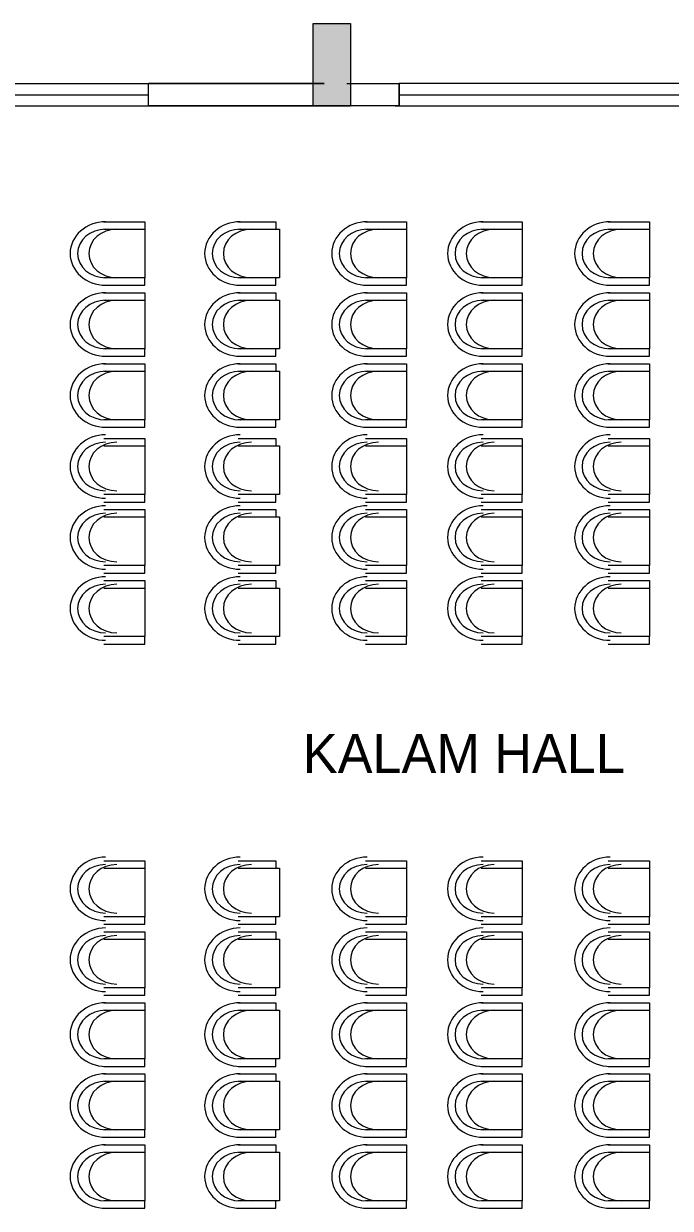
# Model space of a CAD drawing. Header units: inches. Extents: x 1969 to 240164, y 1364 to 46451.
# Drawn here: x 22045 to 22635, y 20640 to 21720 of the extents above; entities that cross this region are included whole.
import ezdxf

# ---------------------------------------------------------------- set-up
doc = ezdxf.new("R2010")
doc.units = ezdxf.units.IN
doc.header["$MEASUREMENT"] = 0
doc.layers.add('PDF_0', color=7, linetype='Continuous')
doc.layers.add('PDF_TEXT', color=7, linetype='Continuous')
doc.styles.add('PDF Century Gothic', font='GOTHIC.TTF')

msp = doc.modelspace()

# ---------------------------------------------------------------- linework, layer by layer
at = {"layer": 'PDF_0', "lineweight": 0}
for points in [[(22343, 21645.4), (22308.9, 21645.4), (22308.9, 21720.4), (22343, 21720.4)], [(22319.1, 21665.8), (22158.9, 21665.8)], [(22387.3, 21665.8), (22387.3, 21645.4)], [(22308.9, 21645.4), (22158.9, 21645.4)], [(22308.9, 21645.4), (22158.9, 21645.4)]]:
    msp.add_lwpolyline(points, close=True, dxfattribs=at)
for points in [[(21858.9, 21665.8), (22158.9, 21665.8)], [(22158.9, 21645.4), (22158.9, 21665.8)], [(22158.9, 21645.4), (22158.9, 21665.8)], [(22158.9, 21645.4), (22158.9, 21665.8)], [(22339.6, 21665.8), (22387.3, 21665.8), (22387.3, 21645.4), (22687.3, 21645.4), (22738.4, 21645.4), (22687.3, 21645.4), (22738.4, 21645.4), (22687.3, 21645.4), (22687.3, 21665.8), (22687.3, 21645.4), (22687.3, 21665.8), (22387.3, 21665.8), (22387.3, 21645.4), (22383.9, 21645.4), (22387.3, 21645.4), (22383.9, 21645.4), (22339.6, 21645.4)], [(21858.9, 21655.6), (22158.9, 21655.6)], [(22387.3, 21655.6), (22687.3, 21655.6)], [(21858.9, 21645.4), (22158.9, 21645.4)], [(22158.9, 21645.4), (22308.9, 21645.4)], [(22158.9, 21645.4), (22308.9, 21645.4)], [(22158.9, 21645.4), (22343, 21645.4)], [(22118, 21539.7), (22155.5, 21539.7), (22155.5, 21532.9)], [(22240.7, 21539.7), (22274.8, 21539.7), (22274.8, 21532.9)], [(22356.6, 21539.7), (22394.1, 21539.7), (22394.1, 21532.9)], [(22462.3, 21539.7), (22499.8, 21539.7), (22499.8, 21532.9)], [(22578.2, 21539.7), (22615.7, 21539.7), (22615.7, 21532.9)], [(22118, 21532.9), (22155.5, 21532.9), (22155.5, 21488.6), (22118, 21488.6)], [(22240.7, 21532.9), (22278.2, 21532.9), (22278.2, 21488.6), (22240.7, 21488.6)], [(22356.6, 21532.9), (22394.1, 21532.9), (22394.1, 21488.6), (22356.6, 21488.6)], [(22462.3, 21532.9), (22499.8, 21532.9), (22499.8, 21488.6), (22462.3, 21488.6)], [(22578.2, 21532.9), (22615.7, 21532.9), (22615.7, 21488.6), (22578.2, 21488.6)], [(22118, 21481.8), (22155.5, 21481.8), (22155.5, 21488.6)], [(22240.7, 21481.8), (22274.8, 21481.8), (22274.8, 21488.6)], [(22356.6, 21481.8), (22394.1, 21481.8), (22394.1, 21488.6)], [(22462.3, 21481.8), (22499.8, 21481.8), (22499.8, 21488.6)], [(22578.2, 21481.8), (22615.7, 21481.8), (22615.7, 21488.6)], [(22118, 21474.9), (22155.5, 21474.9), (22155.5, 21468.1)], [(22240.7, 21474.9), (22274.8, 21474.9), (22274.8, 21468.1)], [(22356.6, 21474.9), (22394.1, 21474.9), (22394.1, 21468.1)], [(22462.3, 21474.9), (22499.8, 21474.9), (22499.8, 21468.1)], [(22578.2, 21474.9), (22615.7, 21474.9), (22615.7, 21468.1)], [(22118, 21468.1), (22155.5, 21468.1), (22155.5, 21423.8), (22118, 21423.8)], [(22240.7, 21468.1), (22278.2, 21468.1), (22278.2, 21423.8), (22240.7, 21423.8)], [(22356.6, 21468.1), (22394.1, 21468.1), (22394.1, 21423.8), (22356.6, 21423.8)], [(22462.3, 21468.1), (22499.8, 21468.1), (22499.8, 21423.8), (22462.3, 21423.8)], [(22578.2, 21468.1), (22615.7, 21468.1), (22615.7, 21423.8), (22578.2, 21423.8)], [(22118, 21417), (22155.5, 21417), (22155.5, 21423.8)], [(22240.7, 21417), (22274.8, 21417), (22274.8, 21423.8)], [(22356.6, 21417), (22394.1, 21417), (22394.1, 21423.8)], [(22462.3, 21417), (22499.8, 21417), (22499.8, 21423.8)], [(22578.2, 21417), (22615.7, 21417), (22615.7, 21423.8)], [(22118, 21410.2), (22155.5, 21410.2), (22155.5, 21403.4)], [(22240.7, 21410.2), (22274.8, 21410.2), (22274.8, 21403.4)], [(22356.6, 21410.2), (22394.1, 21410.2), (22394.1, 21403.4)], [(22462.3, 21410.2), (22499.8, 21410.2), (22499.8, 21403.4)], [(22578.2, 21410.2), (22615.7, 21410.2), (22615.7, 21403.4)], [(22118, 21403.4), (22155.5, 21403.4), (22155.5, 21359), (22118, 21359)], [(22240.7, 21403.4), (22278.2, 21403.4), (22278.2, 21359), (22240.7, 21359)], [(22356.6, 21403.4), (22394.1, 21403.4), (22394.1, 21359), (22356.6, 21359)], [(22462.3, 21403.4), (22499.8, 21403.4), (22499.8, 21359), (22462.3, 21359)], [(22578.2, 21403.4), (22615.7, 21403.4), (22615.7, 21359), (22578.2, 21359)], [(22118, 21352.2), (22155.5, 21352.2), (22155.5, 21359)], [(22240.7, 21352.2), (22274.8, 21352.2), (22274.8, 21359)], [(22356.6, 21352.2), (22394.1, 21352.2), (22394.1, 21359)], [(22462.3, 21352.2), (22499.8, 21352.2), (22499.8, 21359)], [(22578.2, 21352.2), (22615.7, 21352.2), (22615.7, 21359)], [(22118, 21342), (22155.5, 21342), (22155.5, 21335.2)], [(22240.7, 21342), (22274.8, 21342), (22274.8, 21335.2)], [(22356.6, 21342), (22394.1, 21342), (22394.1, 21335.2)], [(22462.3, 21342), (22499.8, 21342), (22499.8, 21335.2)], [(22578.2, 21342), (22615.7, 21342), (22615.7, 21335.2)], [(22118, 21335.2), (22155.5, 21335.2), (22155.5, 21290.9), (22118, 21290.9)], [(22240.7, 21335.2), (22278.2, 21335.2), (22278.2, 21290.9), (22240.7, 21290.9)], [(22356.6, 21335.2), (22394.1, 21335.2), (22394.1, 21290.9), (22356.6, 21290.9)], [(22462.3, 21335.2), (22499.8, 21335.2), (22499.8, 21290.9), (22462.3, 21290.9)], [(22578.2, 21335.2), (22615.7, 21335.2), (22615.7, 21290.9), (22578.2, 21290.9)], [(22118, 21284), (22155.5, 21284), (22155.5, 21290.9)], [(22240.7, 21284), (22274.8, 21284), (22274.8, 21290.9)], [(22356.6, 21284), (22394.1, 21284), (22394.1, 21290.9)], [(22462.3, 21284), (22499.8, 21284), (22499.8, 21290.9)], [(22578.2, 21284), (22615.7, 21284), (22615.7, 21290.9)], [(22118, 21277.2), (22155.5, 21277.2), (22155.5, 21270.4)], [(22240.7, 21277.2), (22274.8, 21277.2), (22274.8, 21270.4)], [(22356.6, 21277.2), (22394.1, 21277.2), (22394.1, 21270.4)], [(22462.3, 21277.2), (22499.8, 21277.2), (22499.8, 21270.4)], [(22578.2, 21277.2), (22615.7, 21277.2), (22615.7, 21270.4)], [(22118, 21270.4), (22155.5, 21270.4), (22155.5, 21226.1), (22118, 21226.1)], [(22240.7, 21270.4), (22278.2, 21270.4), (22278.2, 21226.1), (22240.7, 21226.1)], [(22356.6, 21270.4), (22394.1, 21270.4), (22394.1, 21226.1), (22356.6, 21226.1)], [(22462.3, 21270.4), (22499.8, 21270.4), (22499.8, 21226.1), (22462.3, 21226.1)], [(22578.2, 21270.4), (22615.7, 21270.4), (22615.7, 21226.1), (22578.2, 21226.1)], [(22118, 21219.3), (22155.5, 21219.3), (22155.5, 21226.1)], [(22240.7, 21219.3), (22274.8, 21219.3), (22274.8, 21226.1)], [(22356.6, 21219.3), (22394.1, 21219.3), (22394.1, 21226.1)], [(22462.3, 21219.3), (22499.8, 21219.3), (22499.8, 21226.1)], [(22578.2, 21219.3), (22615.7, 21219.3), (22615.7, 21226.1)], [(22118, 21212.5), (22155.5, 21212.5), (22155.5, 21205.6)], [(22240.7, 21212.5), (22274.8, 21212.5), (22274.8, 21205.6)], [(22356.6, 21212.5), (22394.1, 21212.5), (22394.1, 21205.6)], [(22462.3, 21212.5), (22499.8, 21212.5), (22499.8, 21205.6)], [(22578.2, 21212.5), (22615.7, 21212.5), (22615.7, 21205.6)], [(22118, 21205.6), (22155.5, 21205.6), (22155.5, 21161.3), (22118, 21161.3)], [(22240.7, 21205.6), (22278.2, 21205.6), (22278.2, 21161.3), (22240.7, 21161.3)], [(22356.6, 21205.6), (22394.1, 21205.6), (22394.1, 21161.3), (22356.6, 21161.3)], [(22462.3, 21205.6), (22499.8, 21205.6), (22499.8, 21161.3), (22462.3, 21161.3)], [(22578.2, 21205.6), (22615.7, 21205.6), (22615.7, 21161.3), (22578.2, 21161.3)], [(22118, 21154.5), (22155.5, 21154.5), (22155.5, 21161.3)], [(22240.7, 21154.5), (22274.8, 21154.5), (22274.8, 21161.3)], [(22356.6, 21154.5), (22394.1, 21154.5), (22394.1, 21161.3)], [(22462.3, 21154.5), (22499.8, 21154.5), (22499.8, 21161.3)], [(22578.2, 21154.5), (22615.7, 21154.5), (22615.7, 21161.3)], [(22118, 20956.8), (22155.5, 20956.8), (22155.5, 20950)], [(22240.7, 20956.8), (22274.8, 20956.8), (22274.8, 20950)], [(22356.6, 20956.8), (22394.1, 20956.8), (22394.1, 20950)], [(22462.3, 20956.8), (22499.8, 20956.8), (22499.8, 20950)], [(22578.2, 20956.8), (22615.7, 20956.8), (22615.7, 20950)], [(22118, 20950), (22155.5, 20950), (22155.5, 20905.7), (22118, 20905.7)], [(22240.7, 20950), (22278.2, 20950), (22278.2, 20905.7), (22240.7, 20905.7)], [(22356.6, 20950), (22394.1, 20950), (22394.1, 20905.7), (22356.6, 20905.7)], [(22462.3, 20950), (22499.8, 20950), (22499.8, 20905.7), (22462.3, 20905.7)], [(22578.2, 20950), (22615.7, 20950), (22615.7, 20905.7), (22578.2, 20905.7)], [(22118, 20898.9), (22155.5, 20898.9), (22155.5, 20905.7)], [(22240.7, 20898.9), (22274.8, 20898.9), (22274.8, 20905.7)], [(22356.6, 20898.9), (22394.1, 20898.9), (22394.1, 20905.7)], [(22462.3, 20898.9), (22499.8, 20898.9), (22499.8, 20905.7)], [(22578.2, 20898.9), (22615.7, 20898.9), (22615.7, 20905.7)], [(22118, 20892), (22155.5, 20892), (22155.5, 20885.2)], [(22240.7, 20892), (22274.8, 20892), (22274.8, 20885.2)], [(22356.6, 20892), (22394.1, 20892), (22394.1, 20885.2)], [(22462.3, 20892), (22499.8, 20892), (22499.8, 20885.2)], [(22578.2, 20892), (22615.7, 20892), (22615.7, 20885.2)], [(22118, 20885.2), (22155.5, 20885.2), (22155.5, 20840.9), (22118, 20840.9)], [(22240.7, 20885.2), (22278.2, 20885.2), (22278.2, 20840.9), (22240.7, 20840.9)], [(22356.6, 20885.2), (22394.1, 20885.2), (22394.1, 20840.9), (22356.6, 20840.9)], [(22462.3, 20885.2), (22499.8, 20885.2), (22499.8, 20840.9), (22462.3, 20840.9)], [(22578.2, 20885.2), (22615.7, 20885.2), (22615.7, 20840.9), (22578.2, 20840.9)], [(22118, 20834.1), (22155.5, 20834.1), (22155.5, 20840.9)], [(22240.7, 20834.1), (22274.8, 20834.1), (22274.8, 20840.9)], [(22356.6, 20834.1), (22394.1, 20834.1), (22394.1, 20840.9)], [(22462.3, 20834.1), (22499.8, 20834.1), (22499.8, 20840.9)], [(22578.2, 20834.1), (22615.7, 20834.1), (22615.7, 20840.9)], [(22118, 20827.3), (22155.5, 20827.3), (22155.5, 20820.5)], [(22240.7, 20827.3), (22274.8, 20827.3), (22274.8, 20820.5)], [(22356.6, 20827.3), (22394.1, 20827.3), (22394.1, 20820.5)], [(22462.3, 20827.3), (22499.8, 20827.3), (22499.8, 20820.5)], [(22578.2, 20827.3), (22615.7, 20827.3), (22615.7, 20820.5)], [(22118, 20820.5), (22155.5, 20820.5), (22155.5, 20776.1), (22118, 20776.1)], [(22240.7, 20820.5), (22278.2, 20820.5), (22278.2, 20776.1), (22240.7, 20776.1)], [(22356.6, 20820.5), (22394.1, 20820.5), (22394.1, 20776.1), (22356.6, 20776.1)], [(22462.3, 20820.5), (22499.8, 20820.5), (22499.8, 20776.1), (22462.3, 20776.1)], [(22578.2, 20820.5), (22615.7, 20820.5), (22615.7, 20776.1), (22578.2, 20776.1)], [(22118, 20769.3), (22155.5, 20769.3), (22155.5, 20776.1)], [(22240.7, 20769.3), (22274.8, 20769.3), (22274.8, 20776.1)], [(22356.6, 20769.3), (22394.1, 20769.3), (22394.1, 20776.1)], [(22462.3, 20769.3), (22499.8, 20769.3), (22499.8, 20776.1)], [(22578.2, 20769.3), (22615.7, 20769.3), (22615.7, 20776.1)], [(22118, 20762.5), (22155.5, 20762.5), (22155.5, 20755.7)], [(22240.7, 20762.5), (22274.8, 20762.5), (22274.8, 20755.7)], [(22356.6, 20762.5), (22394.1, 20762.5), (22394.1, 20755.7)], [(22462.3, 20762.5), (22499.8, 20762.5), (22499.8, 20755.7)], [(22578.2, 20762.5), (22615.7, 20762.5), (22615.7, 20755.7)], [(22118, 20755.7), (22155.5, 20755.7), (22155.5, 20711.4), (22118, 20711.4)], [(22240.7, 20755.7), (22278.2, 20755.7), (22278.2, 20711.4), (22240.7, 20711.4)], [(22356.6, 20755.7), (22394.1, 20755.7), (22394.1, 20711.4), (22356.6, 20711.4)], [(22462.3, 20755.7), (22499.8, 20755.7), (22499.8, 20711.4), (22462.3, 20711.4)], [(22578.2, 20755.7), (22615.7, 20755.7), (22615.7, 20711.4), (22578.2, 20711.4)], [(22118, 20704.6), (22155.5, 20704.6), (22155.5, 20711.4)], [(22240.7, 20704.6), (22274.8, 20704.6), (22274.8, 20711.4)], [(22356.6, 20704.6), (22394.1, 20704.6), (22394.1, 20711.4)], [(22462.3, 20704.6), (22499.8, 20704.6), (22499.8, 20711.4)], [(22578.2, 20704.6), (22615.7, 20704.6), (22615.7, 20711.4)], [(22118, 20697.7), (22155.5, 20697.7), (22155.5, 20690.9)], [(22240.7, 20697.7), (22274.8, 20697.7), (22274.8, 20690.9)], [(22356.6, 20697.7), (22394.1, 20697.7), (22394.1, 20690.9)], [(22462.3, 20697.7), (22499.8, 20697.7), (22499.8, 20690.9)], [(22578.2, 20697.7), (22615.7, 20697.7), (22615.7, 20690.9)], [(22118, 20690.9), (22155.5, 20690.9), (22155.5, 20646.6), (22118, 20646.6)], [(22240.7, 20690.9), (22278.2, 20690.9), (22278.2, 20646.6), (22240.7, 20646.6)], [(22356.6, 20690.9), (22394.1, 20690.9), (22394.1, 20646.6), (22356.6, 20646.6)], [(22462.3, 20690.9), (22499.8, 20690.9), (22499.8, 20646.6), (22462.3, 20646.6)], [(22578.2, 20690.9), (22615.7, 20690.9), (22615.7, 20646.6), (22578.2, 20646.6)], [(22118, 20639.8), (22155.5, 20639.8), (22155.5, 20646.6)], [(22240.7, 20639.8), (22274.8, 20639.8), (22274.8, 20646.6)], [(22356.6, 20639.8), (22394.1, 20639.8), (22394.1, 20646.6)], [(22462.3, 20639.8), (22499.8, 20639.8), (22499.8, 20646.6)], [(22578.2, 20639.8), (22615.7, 20639.8), (22615.7, 20646.6)]]:
    msp.add_lwpolyline(points, dxfattribs=at)
for points in [[(22119.7, 21539.7), (22101.8, 21539.7), (22087.3, 21526.7), (22087.3, 21510.7)], [(22242.4, 21539.7), (22224.5, 21539.7), (22210, 21526.7), (22210, 21510.7)], [(22358.3, 21539.7), (22340.4, 21539.7), (22325.9, 21526.7), (22325.9, 21510.7)], [(22464, 21539.7), (22446.1, 21539.7), (22431.6, 21526.7), (22431.6, 21510.7)], [(22579.9, 21539.7), (22562, 21539.7), (22547.5, 21526.7), (22547.5, 21510.7)], [(22119.7, 21532.9), (22105.6, 21532.9), (22094.1, 21523), (22094.1, 21510.7)], [(22129.9, 21532.9), (22115.8, 21532.9), (22104.4, 21523), (22104.4, 21510.7)], [(22242.4, 21532.9), (22228.3, 21532.9), (22216.9, 21523), (22216.9, 21510.7)], [(22252.6, 21532.9), (22238.5, 21532.9), (22227.1, 21523), (22227.1, 21510.7)], [(22358.3, 21532.9), (22344.2, 21532.9), (22332.8, 21523), (22332.8, 21510.7)], [(22368.5, 21532.9), (22354.4, 21532.9), (22343, 21523), (22343, 21510.7)], [(22464, 21532.9), (22449.9, 21532.9), (22438.4, 21523), (22438.4, 21510.7)], [(22474.2, 21532.9), (22460.1, 21532.9), (22448.6, 21523), (22448.6, 21510.7)], [(22579.9, 21532.9), (22565.8, 21532.9), (22554.3, 21523), (22554.3, 21510.7)], [(22590.1, 21532.9), (22576, 21532.9), (22564.5, 21523), (22564.5, 21510.7)], [(22087.3, 21510.7), (22087.3, 21494.7), (22101.8, 21481.8), (22119.7, 21481.8)], [(22094.1, 21510.7), (22094.1, 21498.5), (22105.6, 21488.6), (22119.7, 21488.6)], [(22104.4, 21510.7), (22104.4, 21498.5), (22115.8, 21488.6), (22129.9, 21488.6)], [(22210, 21510.7), (22210, 21494.7), (22224.5, 21481.8), (22242.4, 21481.8)], [(22216.9, 21510.7), (22216.9, 21498.5), (22228.3, 21488.6), (22242.4, 21488.6)], [(22227.1, 21510.7), (22227.1, 21498.5), (22238.5, 21488.6), (22252.6, 21488.6)], [(22325.9, 21510.7), (22325.9, 21494.7), (22340.4, 21481.8), (22358.3, 21481.8)], [(22332.8, 21510.7), (22332.8, 21498.5), (22344.2, 21488.6), (22358.3, 21488.6)], [(22343, 21510.7), (22343, 21498.5), (22354.4, 21488.6), (22368.5, 21488.6)], [(22431.6, 21510.7), (22431.6, 21494.7), (22446.1, 21481.8), (22464, 21481.8)], [(22438.4, 21510.7), (22438.4, 21498.5), (22449.9, 21488.6), (22464, 21488.6)], [(22448.6, 21510.7), (22448.6, 21498.5), (22460.1, 21488.6), (22474.2, 21488.6)], [(22547.5, 21510.7), (22547.5, 21494.7), (22562, 21481.8), (22579.9, 21481.8)], [(22554.3, 21510.7), (22554.3, 21498.5), (22565.8, 21488.6), (22579.9, 21488.6)], [(22564.5, 21510.7), (22564.5, 21498.5), (22576, 21488.6), (22590.1, 21488.6)], [(22119.7, 21474.9), (22101.8, 21474.9), (22087.3, 21462), (22087.3, 21446)], [(22242.4, 21474.9), (22224.5, 21474.9), (22210, 21462), (22210, 21446)], [(22358.3, 21474.9), (22340.4, 21474.9), (22325.9, 21462), (22325.9, 21446)], [(22464, 21474.9), (22446.1, 21474.9), (22431.6, 21462), (22431.6, 21446)], [(22579.9, 21474.9), (22562, 21474.9), (22547.5, 21462), (22547.5, 21446)], [(22119.7, 21468.1), (22105.6, 21468.1), (22094.1, 21458.2), (22094.1, 21446)], [(22129.9, 21468.1), (22115.8, 21468.1), (22104.4, 21458.2), (22104.4, 21446)], [(22242.4, 21468.1), (22228.3, 21468.1), (22216.9, 21458.2), (22216.9, 21446)], [(22252.6, 21468.1), (22238.5, 21468.1), (22227.1, 21458.2), (22227.1, 21446)], [(22358.3, 21468.1), (22344.2, 21468.1), (22332.8, 21458.2), (22332.8, 21446)], [(22368.5, 21468.1), (22354.4, 21468.1), (22343, 21458.2), (22343, 21446)], [(22464, 21468.1), (22449.9, 21468.1), (22438.4, 21458.2), (22438.4, 21446)], [(22474.2, 21468.1), (22460.1, 21468.1), (22448.6, 21458.2), (22448.6, 21446)], [(22579.9, 21468.1), (22565.8, 21468.1), (22554.3, 21458.2), (22554.3, 21446)], [(22590.1, 21468.1), (22576, 21468.1), (22564.5, 21458.2), (22564.5, 21446)], [(22087.3, 21446), (22087.3, 21430), (22101.8, 21417), (22119.7, 21417)], [(22094.1, 21446), (22094.1, 21433.7), (22105.6, 21423.8), (22119.7, 21423.8)], [(22104.4, 21446), (22104.4, 21433.7), (22115.8, 21423.8), (22129.9, 21423.8)], [(22210, 21446), (22210, 21430), (22224.5, 21417), (22242.4, 21417)], [(22216.9, 21446), (22216.9, 21433.7), (22228.3, 21423.8), (22242.4, 21423.8)], [(22227.1, 21446), (22227.1, 21433.7), (22238.5, 21423.8), (22252.6, 21423.8)], [(22325.9, 21446), (22325.9, 21430), (22340.4, 21417), (22358.3, 21417)], [(22332.8, 21446), (22332.8, 21433.7), (22344.2, 21423.8), (22358.3, 21423.8)], [(22343, 21446), (22343, 21433.7), (22354.4, 21423.8), (22368.5, 21423.8)], [(22431.6, 21446), (22431.6, 21430), (22446.1, 21417), (22464, 21417)], [(22438.4, 21446), (22438.4, 21433.7), (22449.9, 21423.8), (22464, 21423.8)], [(22448.6, 21446), (22448.6, 21433.7), (22460.1, 21423.8), (22474.2, 21423.8)], [(22547.5, 21446), (22547.5, 21430), (22562, 21417), (22579.9, 21417)], [(22554.3, 21446), (22554.3, 21433.7), (22565.8, 21423.8), (22579.9, 21423.8)], [(22564.5, 21446), (22564.5, 21433.7), (22576, 21423.8), (22590.1, 21423.8)], [(22119.7, 21410.2), (22101.8, 21410.2), (22087.3, 21397.2), (22087.3, 21381.2)], [(22242.4, 21410.2), (22224.5, 21410.2), (22210, 21397.2), (22210, 21381.2)], [(22358.3, 21410.2), (22340.4, 21410.2), (22325.9, 21397.2), (22325.9, 21381.2)], [(22464, 21410.2), (22446.1, 21410.2), (22431.6, 21397.2), (22431.6, 21381.2)], [(22579.9, 21410.2), (22562, 21410.2), (22547.5, 21397.2), (22547.5, 21381.2)], [(22119.7, 21403.4), (22105.6, 21403.4), (22094.1, 21393.4), (22094.1, 21381.2)], [(22129.9, 21403.4), (22115.8, 21403.4), (22104.4, 21393.4), (22104.4, 21381.2)], [(22242.4, 21403.4), (22228.3, 21403.4), (22216.9, 21393.4), (22216.9, 21381.2)], [(22252.6, 21403.4), (22238.5, 21403.4), (22227.1, 21393.4), (22227.1, 21381.2)], [(22358.3, 21403.4), (22344.2, 21403.4), (22332.8, 21393.4), (22332.8, 21381.2)], [(22368.5, 21403.4), (22354.4, 21403.4), (22343, 21393.4), (22343, 21381.2)], [(22464, 21403.4), (22449.9, 21403.4), (22438.4, 21393.4), (22438.4, 21381.2)], [(22474.2, 21403.4), (22460.1, 21403.4), (22448.6, 21393.4), (22448.6, 21381.2)], [(22579.9, 21403.4), (22565.8, 21403.4), (22554.3, 21393.4), (22554.3, 21381.2)], [(22590.1, 21403.4), (22576, 21403.4), (22564.5, 21393.4), (22564.5, 21381.2)], [(22087.3, 21381.2), (22087.3, 21365.2), (22101.8, 21352.2), (22119.7, 21352.2)], [(22094.1, 21381.2), (22094.1, 21369), (22105.6, 21359), (22119.7, 21359)], [(22104.4, 21381.2), (22104.4, 21369), (22115.8, 21359), (22129.9, 21359)], [(22210, 21381.2), (22210, 21365.2), (22224.5, 21352.2), (22242.4, 21352.2)], [(22216.9, 21381.2), (22216.9, 21369), (22228.3, 21359), (22242.4, 21359)], [(22227.1, 21381.2), (22227.1, 21369), (22238.5, 21359), (22252.6, 21359)], [(22325.9, 21381.2), (22325.9, 21365.2), (22340.4, 21352.2), (22358.3, 21352.2)], [(22332.8, 21381.2), (22332.8, 21369), (22344.2, 21359), (22358.3, 21359)], [(22343, 21381.2), (22343, 21369), (22354.4, 21359), (22368.5, 21359)], [(22431.6, 21381.2), (22431.6, 21365.2), (22446.1, 21352.2), (22464, 21352.2)], [(22438.4, 21381.2), (22438.4, 21369), (22449.9, 21359), (22464, 21359)], [(22448.6, 21381.2), (22448.6, 21369), (22460.1, 21359), (22474.2, 21359)], [(22547.5, 21381.2), (22547.5, 21365.2), (22562, 21352.2), (22579.9, 21352.2)], [(22554.3, 21381.2), (22554.3, 21369), (22565.8, 21359), (22579.9, 21359)], [(22564.5, 21381.2), (22564.5, 21369), (22576, 21359), (22590.1, 21359)], [(22119.7, 21345.4), (22101.8, 21345.4), (22087.3, 21332.4), (22087.3, 21316.4)], [(22242.4, 21345.4), (22224.5, 21345.4), (22210, 21332.4), (22210, 21316.4)], [(22358.3, 21345.4), (22340.4, 21345.4), (22325.9, 21332.4), (22325.9, 21316.4)], [(22464, 21345.4), (22446.1, 21345.4), (22431.6, 21332.4), (22431.6, 21316.4)], [(22579.9, 21345.4), (22562, 21345.4), (22547.5, 21332.4), (22547.5, 21316.4)], [(22119.7, 21338.6), (22105.6, 21338.6), (22094.1, 21328.7), (22094.1, 21316.4)], [(22129.9, 21338.6), (22115.8, 21338.6), (22104.4, 21328.7), (22104.4, 21316.4)], [(22242.4, 21338.6), (22228.3, 21338.6), (22216.9, 21328.7), (22216.9, 21316.4)], [(22252.6, 21338.6), (22238.5, 21338.6), (22227.1, 21328.7), (22227.1, 21316.4)], [(22358.3, 21338.6), (22344.2, 21338.6), (22332.8, 21328.7), (22332.8, 21316.4)], [(22368.5, 21338.6), (22354.4, 21338.6), (22343, 21328.7), (22343, 21316.4)], [(22464, 21338.6), (22449.9, 21338.6), (22438.4, 21328.7), (22438.4, 21316.4)], [(22474.2, 21338.6), (22460.1, 21338.6), (22448.6, 21328.7), (22448.6, 21316.4)], [(22579.9, 21338.6), (22565.8, 21338.6), (22554.3, 21328.7), (22554.3, 21316.4)], [(22590.1, 21338.6), (22576, 21338.6), (22564.5, 21328.7), (22564.5, 21316.4)], [(22087.3, 21316.4), (22087.3, 21300.4), (22101.8, 21287.5), (22119.7, 21287.5)], [(22094.1, 21316.4), (22094.1, 21304.2), (22105.6, 21294.3), (22119.7, 21294.3)], [(22104.4, 21316.4), (22104.4, 21304.2), (22115.8, 21294.3), (22129.9, 21294.3)], [(22210, 21316.4), (22210, 21300.4), (22224.5, 21287.5), (22242.4, 21287.5)], [(22216.9, 21316.4), (22216.9, 21304.2), (22228.3, 21294.3), (22242.4, 21294.3)], [(22227.1, 21316.4), (22227.1, 21304.2), (22238.5, 21294.3), (22252.6, 21294.3)], [(22325.9, 21316.4), (22325.9, 21300.4), (22340.4, 21287.5), (22358.3, 21287.5)], [(22332.8, 21316.4), (22332.8, 21304.2), (22344.2, 21294.3), (22358.3, 21294.3)], [(22343, 21316.4), (22343, 21304.2), (22354.4, 21294.3), (22368.5, 21294.3)], [(22431.6, 21316.4), (22431.6, 21300.4), (22446.1, 21287.5), (22464, 21287.5)], [(22438.4, 21316.4), (22438.4, 21304.2), (22449.9, 21294.3), (22464, 21294.3)], [(22448.6, 21316.4), (22448.6, 21304.2), (22460.1, 21294.3), (22474.2, 21294.3)], [(22547.5, 21316.4), (22547.5, 21300.4), (22562, 21287.5), (22579.9, 21287.5)], [(22554.3, 21316.4), (22554.3, 21304.2), (22565.8, 21294.3), (22579.9, 21294.3)], [(22564.5, 21316.4), (22564.5, 21304.2), (22576, 21294.3), (22590.1, 21294.3)], [(22119.7, 21280.6), (22101.8, 21280.6), (22087.3, 21267.7), (22087.3, 21251.7)], [(22242.4, 21280.6), (22224.5, 21280.6), (22210, 21267.7), (22210, 21251.7)], [(22358.3, 21280.6), (22340.4, 21280.6), (22325.9, 21267.7), (22325.9, 21251.7)], [(22464, 21280.6), (22446.1, 21280.6), (22431.6, 21267.7), (22431.6, 21251.7)], [(22579.9, 21280.6), (22562, 21280.6), (22547.5, 21267.7), (22547.5, 21251.7)], [(22119.7, 21273.8), (22105.6, 21273.8), (22094.1, 21263.9), (22094.1, 21251.7)], [(22129.9, 21273.8), (22115.8, 21273.8), (22104.4, 21263.9), (22104.4, 21251.7)], [(22242.4, 21273.8), (22228.3, 21273.8), (22216.9, 21263.9), (22216.9, 21251.7)], [(22252.6, 21273.8), (22238.5, 21273.8), (22227.1, 21263.9), (22227.1, 21251.7)], [(22358.3, 21273.8), (22344.2, 21273.8), (22332.8, 21263.9), (22332.8, 21251.7)], [(22368.5, 21273.8), (22354.4, 21273.8), (22343, 21263.9), (22343, 21251.7)], [(22464, 21273.8), (22449.9, 21273.8), (22438.4, 21263.9), (22438.4, 21251.7)], [(22474.2, 21273.8), (22460.1, 21273.8), (22448.6, 21263.9), (22448.6, 21251.7)], [(22579.9, 21273.8), (22565.8, 21273.8), (22554.3, 21263.9), (22554.3, 21251.7)], [(22590.1, 21273.8), (22576, 21273.8), (22564.5, 21263.9), (22564.5, 21251.7)], [(22087.3, 21251.7), (22087.3, 21235.7), (22101.8, 21222.7), (22119.7, 21222.7)], [(22094.1, 21251.7), (22094.1, 21239.4), (22105.6, 21229.5), (22119.7, 21229.5)], [(22104.4, 21251.7), (22104.4, 21239.4), (22115.8, 21229.5), (22129.9, 21229.5)], [(22210, 21251.7), (22210, 21235.7), (22224.5, 21222.7), (22242.4, 21222.7)], [(22216.9, 21251.7), (22216.9, 21239.4), (22228.3, 21229.5), (22242.4, 21229.5)], [(22227.1, 21251.7), (22227.1, 21239.4), (22238.5, 21229.5), (22252.6, 21229.5)], [(22325.9, 21251.7), (22325.9, 21235.7), (22340.4, 21222.7), (22358.3, 21222.7)], [(22332.8, 21251.7), (22332.8, 21239.4), (22344.2, 21229.5), (22358.3, 21229.5)], [(22343, 21251.7), (22343, 21239.4), (22354.4, 21229.5), (22368.5, 21229.5)], [(22431.6, 21251.7), (22431.6, 21235.7), (22446.1, 21222.7), (22464, 21222.7)], [(22438.4, 21251.7), (22438.4, 21239.4), (22449.9, 21229.5), (22464, 21229.5)], [(22448.6, 21251.7), (22448.6, 21239.4), (22460.1, 21229.5), (22474.2, 21229.5)], [(22547.5, 21251.7), (22547.5, 21235.7), (22562, 21222.7), (22579.9, 21222.7)], [(22554.3, 21251.7), (22554.3, 21239.4), (22565.8, 21229.5), (22579.9, 21229.5)], [(22564.5, 21251.7), (22564.5, 21239.4), (22576, 21229.5), (22590.1, 21229.5)], [(22119.7, 21215.9), (22101.8, 21215.9), (22087.3, 21202.9), (22087.3, 21186.9)], [(22242.4, 21215.9), (22224.5, 21215.9), (22210, 21202.9), (22210, 21186.9)], [(22358.3, 21215.9), (22340.4, 21215.9), (22325.9, 21202.9), (22325.9, 21186.9)], [(22464, 21215.9), (22446.1, 21215.9), (22431.6, 21202.9), (22431.6, 21186.9)], [(22579.9, 21215.9), (22562, 21215.9), (22547.5, 21202.9), (22547.5, 21186.9)], [(22119.7, 21209.1), (22105.6, 21209.1), (22094.1, 21199.1), (22094.1, 21186.9)], [(22129.9, 21209.1), (22115.8, 21209.1), (22104.4, 21199.1), (22104.4, 21186.9)], [(22242.4, 21209.1), (22228.3, 21209.1), (22216.9, 21199.1), (22216.9, 21186.9)], [(22252.6, 21209.1), (22238.5, 21209.1), (22227.1, 21199.1), (22227.1, 21186.9)], [(22358.3, 21209.1), (22344.2, 21209.1), (22332.8, 21199.1), (22332.8, 21186.9)], [(22368.5, 21209.1), (22354.4, 21209.1), (22343, 21199.1), (22343, 21186.9)], [(22464, 21209.1), (22449.9, 21209.1), (22438.4, 21199.1), (22438.4, 21186.9)], [(22474.2, 21209.1), (22460.1, 21209.1), (22448.6, 21199.1), (22448.6, 21186.9)], [(22579.9, 21209.1), (22565.8, 21209.1), (22554.3, 21199.1), (22554.3, 21186.9)], [(22590.1, 21209.1), (22576, 21209.1), (22564.5, 21199.1), (22564.5, 21186.9)], [(22087.3, 21186.9), (22087.3, 21170.9), (22101.8, 21157.9), (22119.7, 21157.9)], [(22094.1, 21186.9), (22094.1, 21174.7), (22105.6, 21164.7), (22119.7, 21164.7)], [(22104.4, 21186.9), (22104.4, 21174.7), (22115.8, 21164.7), (22129.9, 21164.7)], [(22210, 21186.9), (22210, 21170.9), (22224.5, 21157.9), (22242.4, 21157.9)], [(22216.9, 21186.9), (22216.9, 21174.7), (22228.3, 21164.7), (22242.4, 21164.7)], [(22227.1, 21186.9), (22227.1, 21174.7), (22238.5, 21164.7), (22252.6, 21164.7)], [(22325.9, 21186.9), (22325.9, 21170.9), (22340.4, 21157.9), (22358.3, 21157.9)], [(22332.8, 21186.9), (22332.8, 21174.7), (22344.2, 21164.7), (22358.3, 21164.7)], [(22343, 21186.9), (22343, 21174.7), (22354.4, 21164.7), (22368.5, 21164.7)], [(22431.6, 21186.9), (22431.6, 21170.9), (22446.1, 21157.9), (22464, 21157.9)], [(22438.4, 21186.9), (22438.4, 21174.7), (22449.9, 21164.7), (22464, 21164.7)], [(22448.6, 21186.9), (22448.6, 21174.7), (22460.1, 21164.7), (22474.2, 21164.7)], [(22547.5, 21186.9), (22547.5, 21170.9), (22562, 21157.9), (22579.9, 21157.9)], [(22554.3, 21186.9), (22554.3, 21174.7), (22565.8, 21164.7), (22579.9, 21164.7)], [(22564.5, 21186.9), (22564.5, 21174.7), (22576, 21164.7), (22590.1, 21164.7)], [(22119.7, 20960.2), (22101.8, 20960.2), (22087.3, 20947.2), (22087.3, 20931.2)], [(22119.7, 20953.4), (22105.6, 20953.4), (22094.1, 20943.5), (22094.1, 20931.2)], [(22129.9, 20953.4), (22115.8, 20953.4), (22104.4, 20943.5), (22104.4, 20931.2)], [(22242.4, 20960.2), (22224.5, 20960.2), (22210, 20947.2), (22210, 20931.2)], [(22242.4, 20953.4), (22228.3, 20953.4), (22216.9, 20943.5), (22216.9, 20931.2)], [(22252.6, 20953.4), (22238.5, 20953.4), (22227.1, 20943.5), (22227.1, 20931.2)], [(22358.3, 20960.2), (22340.4, 20960.2), (22325.9, 20947.2), (22325.9, 20931.2)], [(22358.3, 20953.4), (22344.2, 20953.4), (22332.8, 20943.5), (22332.8, 20931.2)], [(22368.5, 20953.4), (22354.4, 20953.4), (22343, 20943.5), (22343, 20931.2)], [(22464, 20960.2), (22446.1, 20960.2), (22431.6, 20947.2), (22431.6, 20931.2)], [(22464, 20953.4), (22449.9, 20953.4), (22438.4, 20943.5), (22438.4, 20931.2)], [(22474.2, 20953.4), (22460.1, 20953.4), (22448.6, 20943.5), (22448.6, 20931.2)], [(22579.9, 20960.2), (22562, 20960.2), (22547.5, 20947.2), (22547.5, 20931.2)], [(22579.9, 20953.4), (22565.8, 20953.4), (22554.3, 20943.5), (22554.3, 20931.2)], [(22590.1, 20953.4), (22576, 20953.4), (22564.5, 20943.5), (22564.5, 20931.2)], [(22087.3, 20931.2), (22087.3, 20915.2), (22101.8, 20902.3), (22119.7, 20902.3)], [(22094.1, 20931.2), (22094.1, 20919), (22105.6, 20909.1), (22119.7, 20909.1)], [(22104.4, 20931.2), (22104.4, 20919), (22115.8, 20909.1), (22129.9, 20909.1)], [(22210, 20931.2), (22210, 20915.2), (22224.5, 20902.3), (22242.4, 20902.3)], [(22216.9, 20931.2), (22216.9, 20919), (22228.3, 20909.1), (22242.4, 20909.1)], [(22227.1, 20931.2), (22227.1, 20919), (22238.5, 20909.1), (22252.6, 20909.1)], [(22325.9, 20931.2), (22325.9, 20915.2), (22340.4, 20902.3), (22358.3, 20902.3)], [(22332.8, 20931.2), (22332.8, 20919), (22344.2, 20909.1), (22358.3, 20909.1)], [(22343, 20931.2), (22343, 20919), (22354.4, 20909.1), (22368.5, 20909.1)], [(22431.6, 20931.2), (22431.6, 20915.2), (22446.1, 20902.3), (22464, 20902.3)], [(22438.4, 20931.2), (22438.4, 20919), (22449.9, 20909.1), (22464, 20909.1)], [(22448.6, 20931.2), (22448.6, 20919), (22460.1, 20909.1), (22474.2, 20909.1)], [(22547.5, 20931.2), (22547.5, 20915.2), (22562, 20902.3), (22579.9, 20902.3)], [(22554.3, 20931.2), (22554.3, 20919), (22565.8, 20909.1), (22579.9, 20909.1)], [(22564.5, 20931.2), (22564.5, 20919), (22576, 20909.1), (22590.1, 20909.1)], [(22119.7, 20895.5), (22101.8, 20895.5), (22087.3, 20882.5), (22087.3, 20866.5)], [(22119.7, 20888.6), (22105.6, 20888.6), (22094.1, 20878.7), (22094.1, 20866.5)], [(22129.9, 20888.6), (22115.8, 20888.6), (22104.4, 20878.7), (22104.4, 20866.5)], [(22242.4, 20895.5), (22224.5, 20895.5), (22210, 20882.5), (22210, 20866.5)], [(22242.4, 20888.6), (22228.3, 20888.6), (22216.9, 20878.7), (22216.9, 20866.5)], [(22252.6, 20888.6), (22238.5, 20888.6), (22227.1, 20878.7), (22227.1, 20866.5)], [(22358.3, 20895.5), (22340.4, 20895.5), (22325.9, 20882.5), (22325.9, 20866.5)], [(22358.3, 20888.6), (22344.2, 20888.6), (22332.8, 20878.7), (22332.8, 20866.5)], [(22368.5, 20888.6), (22354.4, 20888.6), (22343, 20878.7), (22343, 20866.5)], [(22464, 20895.5), (22446.1, 20895.5), (22431.6, 20882.5), (22431.6, 20866.5)], [(22464, 20888.6), (22449.9, 20888.6), (22438.4, 20878.7), (22438.4, 20866.5)], [(22474.2, 20888.6), (22460.1, 20888.6), (22448.6, 20878.7), (22448.6, 20866.5)], [(22579.9, 20895.5), (22562, 20895.5), (22547.5, 20882.5), (22547.5, 20866.5)], [(22579.9, 20888.6), (22565.8, 20888.6), (22554.3, 20878.7), (22554.3, 20866.5)], [(22590.1, 20888.6), (22576, 20888.6), (22564.5, 20878.7), (22564.5, 20866.5)], [(22087.3, 20866.5), (22087.3, 20850.5), (22101.8, 20837.5), (22119.7, 20837.5)], [(22094.1, 20866.5), (22094.1, 20854.2), (22105.6, 20844.3), (22119.7, 20844.3)], [(22104.4, 20866.5), (22104.4, 20854.2), (22115.8, 20844.3), (22129.9, 20844.3)], [(22210, 20866.5), (22210, 20850.5), (22224.5, 20837.5), (22242.4, 20837.5)], [(22216.9, 20866.5), (22216.9, 20854.2), (22228.3, 20844.3), (22242.4, 20844.3)], [(22227.1, 20866.5), (22227.1, 20854.2), (22238.5, 20844.3), (22252.6, 20844.3)], [(22325.9, 20866.5), (22325.9, 20850.5), (22340.4, 20837.5), (22358.3, 20837.5)], [(22332.8, 20866.5), (22332.8, 20854.2), (22344.2, 20844.3), (22358.3, 20844.3)], [(22343, 20866.5), (22343, 20854.2), (22354.4, 20844.3), (22368.5, 20844.3)], [(22431.6, 20866.5), (22431.6, 20850.5), (22446.1, 20837.5), (22464, 20837.5)], [(22438.4, 20866.5), (22438.4, 20854.2), (22449.9, 20844.3), (22464, 20844.3)], [(22448.6, 20866.5), (22448.6, 20854.2), (22460.1, 20844.3), (22474.2, 20844.3)], [(22547.5, 20866.5), (22547.5, 20850.5), (22562, 20837.5), (22579.9, 20837.5)], [(22554.3, 20866.5), (22554.3, 20854.2), (22565.8, 20844.3), (22579.9, 20844.3)], [(22564.5, 20866.5), (22564.5, 20854.2), (22576, 20844.3), (22590.1, 20844.3)], [(22119.7, 20827.3), (22101.8, 20827.3), (22087.3, 20814.3), (22087.3, 20798.3)], [(22242.4, 20827.3), (22224.5, 20827.3), (22210, 20814.3), (22210, 20798.3)], [(22358.3, 20827.3), (22340.4, 20827.3), (22325.9, 20814.3), (22325.9, 20798.3)], [(22464, 20827.3), (22446.1, 20827.3), (22431.6, 20814.3), (22431.6, 20798.3)], [(22579.9, 20827.3), (22562, 20827.3), (22547.5, 20814.3), (22547.5, 20798.3)], [(22119.7, 20820.5), (22105.6, 20820.5), (22094.1, 20810.5), (22094.1, 20798.3)], [(22129.9, 20820.5), (22115.8, 20820.5), (22104.4, 20810.5), (22104.4, 20798.3)], [(22242.4, 20820.5), (22228.3, 20820.5), (22216.9, 20810.5), (22216.9, 20798.3)], [(22252.6, 20820.5), (22238.5, 20820.5), (22227.1, 20810.5), (22227.1, 20798.3)], [(22358.3, 20820.5), (22344.2, 20820.5), (22332.8, 20810.5), (22332.8, 20798.3)], [(22368.5, 20820.5), (22354.4, 20820.5), (22343, 20810.5), (22343, 20798.3)], [(22464, 20820.5), (22449.9, 20820.5), (22438.4, 20810.5), (22438.4, 20798.3)], [(22474.2, 20820.5), (22460.1, 20820.5), (22448.6, 20810.5), (22448.6, 20798.3)], [(22579.9, 20820.5), (22565.8, 20820.5), (22554.3, 20810.5), (22554.3, 20798.3)], [(22590.1, 20820.5), (22576, 20820.5), (22564.5, 20810.5), (22564.5, 20798.3)], [(22087.3, 20798.3), (22087.3, 20782.3), (22101.8, 20769.3), (22119.7, 20769.3)], [(22094.1, 20798.3), (22094.1, 20786.1), (22105.6, 20776.1), (22119.7, 20776.1)], [(22104.4, 20798.3), (22104.4, 20786.1), (22115.8, 20776.1), (22129.9, 20776.1)], [(22210, 20798.3), (22210, 20782.3), (22224.5, 20769.3), (22242.4, 20769.3)], [(22216.9, 20798.3), (22216.9, 20786.1), (22228.3, 20776.1), (22242.4, 20776.1)], [(22227.1, 20798.3), (22227.1, 20786.1), (22238.5, 20776.1), (22252.6, 20776.1)], [(22325.9, 20798.3), (22325.9, 20782.3), (22340.4, 20769.3), (22358.3, 20769.3)], [(22332.8, 20798.3), (22332.8, 20786.1), (22344.2, 20776.1), (22358.3, 20776.1)], [(22343, 20798.3), (22343, 20786.1), (22354.4, 20776.1), (22368.5, 20776.1)], [(22431.6, 20798.3), (22431.6, 20782.3), (22446.1, 20769.3), (22464, 20769.3)], [(22438.4, 20798.3), (22438.4, 20786.1), (22449.9, 20776.1), (22464, 20776.1)], [(22448.6, 20798.3), (22448.6, 20786.1), (22460.1, 20776.1), (22474.2, 20776.1)], [(22547.5, 20798.3), (22547.5, 20782.3), (22562, 20769.3), (22579.9, 20769.3)], [(22554.3, 20798.3), (22554.3, 20786.1), (22565.8, 20776.1), (22579.9, 20776.1)], [(22564.5, 20798.3), (22564.5, 20786.1), (22576, 20776.1), (22590.1, 20776.1)], [(22119.7, 20762.5), (22101.8, 20762.5), (22087.3, 20749.5), (22087.3, 20733.5)], [(22242.4, 20762.5), (22224.5, 20762.5), (22210, 20749.5), (22210, 20733.5)], [(22358.3, 20762.5), (22340.4, 20762.5), (22325.9, 20749.5), (22325.9, 20733.5)], [(22464, 20762.5), (22446.1, 20762.5), (22431.6, 20749.5), (22431.6, 20733.5)], [(22579.9, 20762.5), (22562, 20762.5), (22547.5, 20749.5), (22547.5, 20733.5)], [(22119.7, 20755.7), (22105.6, 20755.7), (22094.1, 20745.8), (22094.1, 20733.5)], [(22129.9, 20755.7), (22115.8, 20755.7), (22104.4, 20745.8), (22104.4, 20733.5)], [(22242.4, 20755.7), (22228.3, 20755.7), (22216.9, 20745.8), (22216.9, 20733.5)], [(22252.6, 20755.7), (22238.5, 20755.7), (22227.1, 20745.8), (22227.1, 20733.5)], [(22358.3, 20755.7), (22344.2, 20755.7), (22332.8, 20745.8), (22332.8, 20733.5)], [(22368.5, 20755.7), (22354.4, 20755.7), (22343, 20745.8), (22343, 20733.5)], [(22464, 20755.7), (22449.9, 20755.7), (22438.4, 20745.8), (22438.4, 20733.5)], [(22474.2, 20755.7), (22460.1, 20755.7), (22448.6, 20745.8), (22448.6, 20733.5)], [(22579.9, 20755.7), (22565.8, 20755.7), (22554.3, 20745.8), (22554.3, 20733.5)], [(22590.1, 20755.7), (22576, 20755.7), (22564.5, 20745.8), (22564.5, 20733.5)], [(22087.3, 20733.5), (22087.3, 20717.5), (22101.8, 20704.6), (22119.7, 20704.6)], [(22094.1, 20733.5), (22094.1, 20721.3), (22105.6, 20711.4), (22119.7, 20711.4)], [(22104.4, 20733.5), (22104.4, 20721.3), (22115.8, 20711.4), (22129.9, 20711.4)], [(22210, 20733.5), (22210, 20717.5), (22224.5, 20704.6), (22242.4, 20704.6)], [(22216.9, 20733.5), (22216.9, 20721.3), (22228.3, 20711.4), (22242.4, 20711.4)], [(22227.1, 20733.5), (22227.1, 20721.3), (22238.5, 20711.4), (22252.6, 20711.4)], [(22325.9, 20733.5), (22325.9, 20717.5), (22340.4, 20704.6), (22358.3, 20704.6)], [(22332.8, 20733.5), (22332.8, 20721.3), (22344.2, 20711.4), (22358.3, 20711.4)], [(22343, 20733.5), (22343, 20721.3), (22354.4, 20711.4), (22368.5, 20711.4)], [(22431.6, 20733.5), (22431.6, 20717.5), (22446.1, 20704.6), (22464, 20704.6)], [(22438.4, 20733.5), (22438.4, 20721.3), (22449.9, 20711.4), (22464, 20711.4)], [(22448.6, 20733.5), (22448.6, 20721.3), (22460.1, 20711.4), (22474.2, 20711.4)], [(22547.5, 20733.5), (22547.5, 20717.5), (22562, 20704.6), (22579.9, 20704.6)], [(22554.3, 20733.5), (22554.3, 20721.3), (22565.8, 20711.4), (22579.9, 20711.4)], [(22564.5, 20733.5), (22564.5, 20721.3), (22576, 20711.4), (22590.1, 20711.4)], [(22119.7, 20697.7), (22101.8, 20697.7), (22087.3, 20684.8), (22087.3, 20668.8)], [(22242.4, 20697.7), (22224.5, 20697.7), (22210, 20684.8), (22210, 20668.8)], [(22358.3, 20697.7), (22340.4, 20697.7), (22325.9, 20684.8), (22325.9, 20668.8)], [(22464, 20697.7), (22446.1, 20697.7), (22431.6, 20684.8), (22431.6, 20668.8)], [(22579.9, 20697.7), (22562, 20697.7), (22547.5, 20684.8), (22547.5, 20668.8)], [(22119.7, 20690.9), (22105.6, 20690.9), (22094.1, 20681), (22094.1, 20668.8)], [(22129.9, 20690.9), (22115.8, 20690.9), (22104.4, 20681), (22104.4, 20668.8)], [(22242.4, 20690.9), (22228.3, 20690.9), (22216.9, 20681), (22216.9, 20668.8)], [(22252.6, 20690.9), (22238.5, 20690.9), (22227.1, 20681), (22227.1, 20668.8)], [(22358.3, 20690.9), (22344.2, 20690.9), (22332.8, 20681), (22332.8, 20668.8)], [(22368.5, 20690.9), (22354.4, 20690.9), (22343, 20681), (22343, 20668.8)], [(22464, 20690.9), (22449.9, 20690.9), (22438.4, 20681), (22438.4, 20668.8)], [(22474.2, 20690.9), (22460.1, 20690.9), (22448.6, 20681), (22448.6, 20668.8)], [(22579.9, 20690.9), (22565.8, 20690.9), (22554.3, 20681), (22554.3, 20668.8)], [(22590.1, 20690.9), (22576, 20690.9), (22564.5, 20681), (22564.5, 20668.8)], [(22087.3, 20668.8), (22087.3, 20652.8), (22101.8, 20639.8), (22119.7, 20639.8)], [(22094.1, 20668.8), (22094.1, 20656.5), (22105.6, 20646.6), (22119.7, 20646.6)], [(22104.4, 20668.8), (22104.4, 20656.5), (22115.8, 20646.6), (22129.9, 20646.6)], [(22210, 20668.8), (22210, 20652.8), (22224.5, 20639.8), (22242.4, 20639.8)], [(22216.9, 20668.8), (22216.9, 20656.5), (22228.3, 20646.6), (22242.4, 20646.6)], [(22227.1, 20668.8), (22227.1, 20656.5), (22238.5, 20646.6), (22252.6, 20646.6)], [(22325.9, 20668.8), (22325.9, 20652.8), (22340.4, 20639.8), (22358.3, 20639.8)], [(22332.8, 20668.8), (22332.8, 20656.5), (22344.2, 20646.6), (22358.3, 20646.6)], [(22343, 20668.8), (22343, 20656.5), (22354.4, 20646.6), (22368.5, 20646.6)], [(22431.6, 20668.8), (22431.6, 20652.8), (22446.1, 20639.8), (22464, 20639.8)], [(22438.4, 20668.8), (22438.4, 20656.5), (22449.9, 20646.6), (22464, 20646.6)], [(22448.6, 20668.8), (22448.6, 20656.5), (22460.1, 20646.6), (22474.2, 20646.6)], [(22547.5, 20668.8), (22547.5, 20652.8), (22562, 20639.8), (22579.9, 20639.8)], [(22554.3, 20668.8), (22554.3, 20656.5), (22565.8, 20646.6), (22579.9, 20646.6)], [(22564.5, 20668.8), (22564.5, 20656.5), (22576, 20646.6), (22590.1, 20646.6)]]:
    msp.add_open_spline(points, degree=3, dxfattribs=at)
at = {"layer": 'PDF_0', "transparency": 33554559}
for points in [[(22343, 21720.4), (22308.9, 21720.4), (22343, 21645.4)], [(22308.9, 21720.4), (22343, 21645.4), (22308.9, 21645.4)]]:
    msp.add_solid(points, dxfattribs=at)

# ---------------------------------------------------------------- texts
at = {"layer": 'PDF_TEXT', "insert": (22299.6, 21054.7), "char_height": 35.61, "attachment_point": 4, "style": 'PDF Century Gothic'}
msp.add_mtext('KALAM HALL', dxfattribs=at)

doc.saveas('drawing.dxf')
